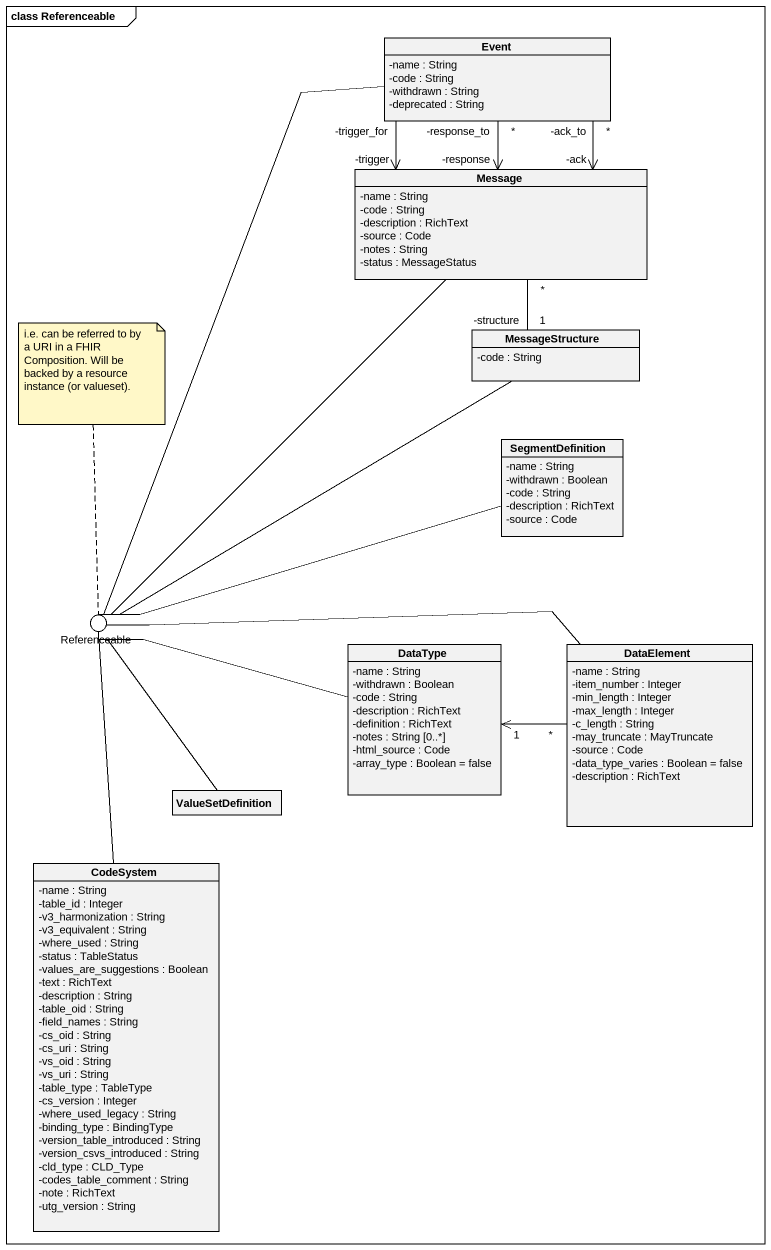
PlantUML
@startuml
mainframe class Referenceable
allowmixing
hide circle
hide empty members
skinparam classAttributeIconSize 0
class Event {
  -name : String
  -code : String
  -withdrawn : String
  -deprecated : String
}
class Message {
  -name : String
  -code : String
  -description : RichText
  -source : Code
  -notes : String
  -status : MessageStatus
}
class MessageStructure {
  -code : String
}
class SegmentDefinition {
  -name : String
  -withdrawn : Boolean
  -code : String
  -description : RichText
  -source : Code
}
() Referenceable
class DataType {
  -name : String
  -withdrawn : Boolean
  -code : String
  -description : RichText
  -definition : RichText
  -notes : String [0..*]
  -html_source : Code
  -array_type : Boolean = false
}
class DataElement {
  -name : String
  -item_number : Integer
  -min_length : Integer
  -max_length : Integer
  -c_length : String
  -may_truncate : MayTruncate
  -source : Code
  -data_type_varies : Boolean = false
  -description : RichText
}
class ValueSetDefinition
class CodeSystem {
  -name : String
  -table_id : Integer
  -v3_harmonization : String
  -v3_equivalent : String
  -where_used : String
  -status : TableStatus
  -values_are_suggestions : Boolean
  -text : RichText
  -description : String
  -table_oid : String
  -field_names : String
  -cs_oid : String
  -cs_uri : String
  -vs_oid : String
  -vs_uri : String
  -table_type : TableType
  -cs_version : Integer
  -where_used_legacy : String
  -binding_type : BindingType
  -version_table_introduced : String
  -version_csvs_introduced : String
  -cld_type : CLD_Type
  -codes_table_comment : String
  -note : RichText
  -utg_version : String
}
Event "-trigger_for" --> "-trigger" Message
Event "-response_to\n*" --> "-response" Message
Event "-ack_to\n*" --> "-ack" Message
Event -- Referenceable
Message "*" -- "-structure\n1" MessageStructure
Message -- Referenceable
MessageStructure -left- Referenceable
SegmentDefinition -left- Referenceable
DataType -left- Referenceable
DataElement -left- Referenceable
DataElement "*" -left-> "1" DataType
ValueSetDefinition -up- Referenceable
CodeSystem -up- Referenceable
note top of Referenceable : i.e. can be referred to by a URI in a FHIR Composition. Will be backed by a resource instance (or valueset).
@enduml
